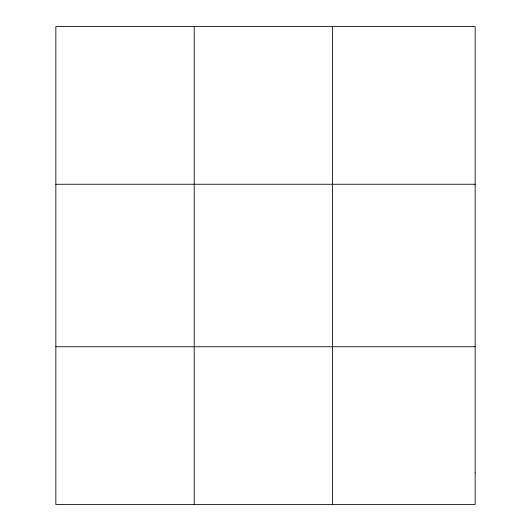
<?xml version="1.0" encoding="UTF-8"?>
<svg xmlns="http://www.w3.org/2000/svg" width="531" height="531" viewBox="0 0 531 531"><rect width="100%" height="100%" fill="white"/><g stroke="black" fill="none" stroke-linecap="round" stroke-linejoin="round"><path stroke-width="0.8" d="M194.22 26.55L194.22 504.45M332.592 26.55L332.592 504.45M55.848 184.257L475.152 184.257M55.848 346.743L475.152 346.743M475.152 472.909L475.152 504.45L55.848 504.45L55.848 26.55L475.152 26.55L475.152 472.909"/></g></svg>
